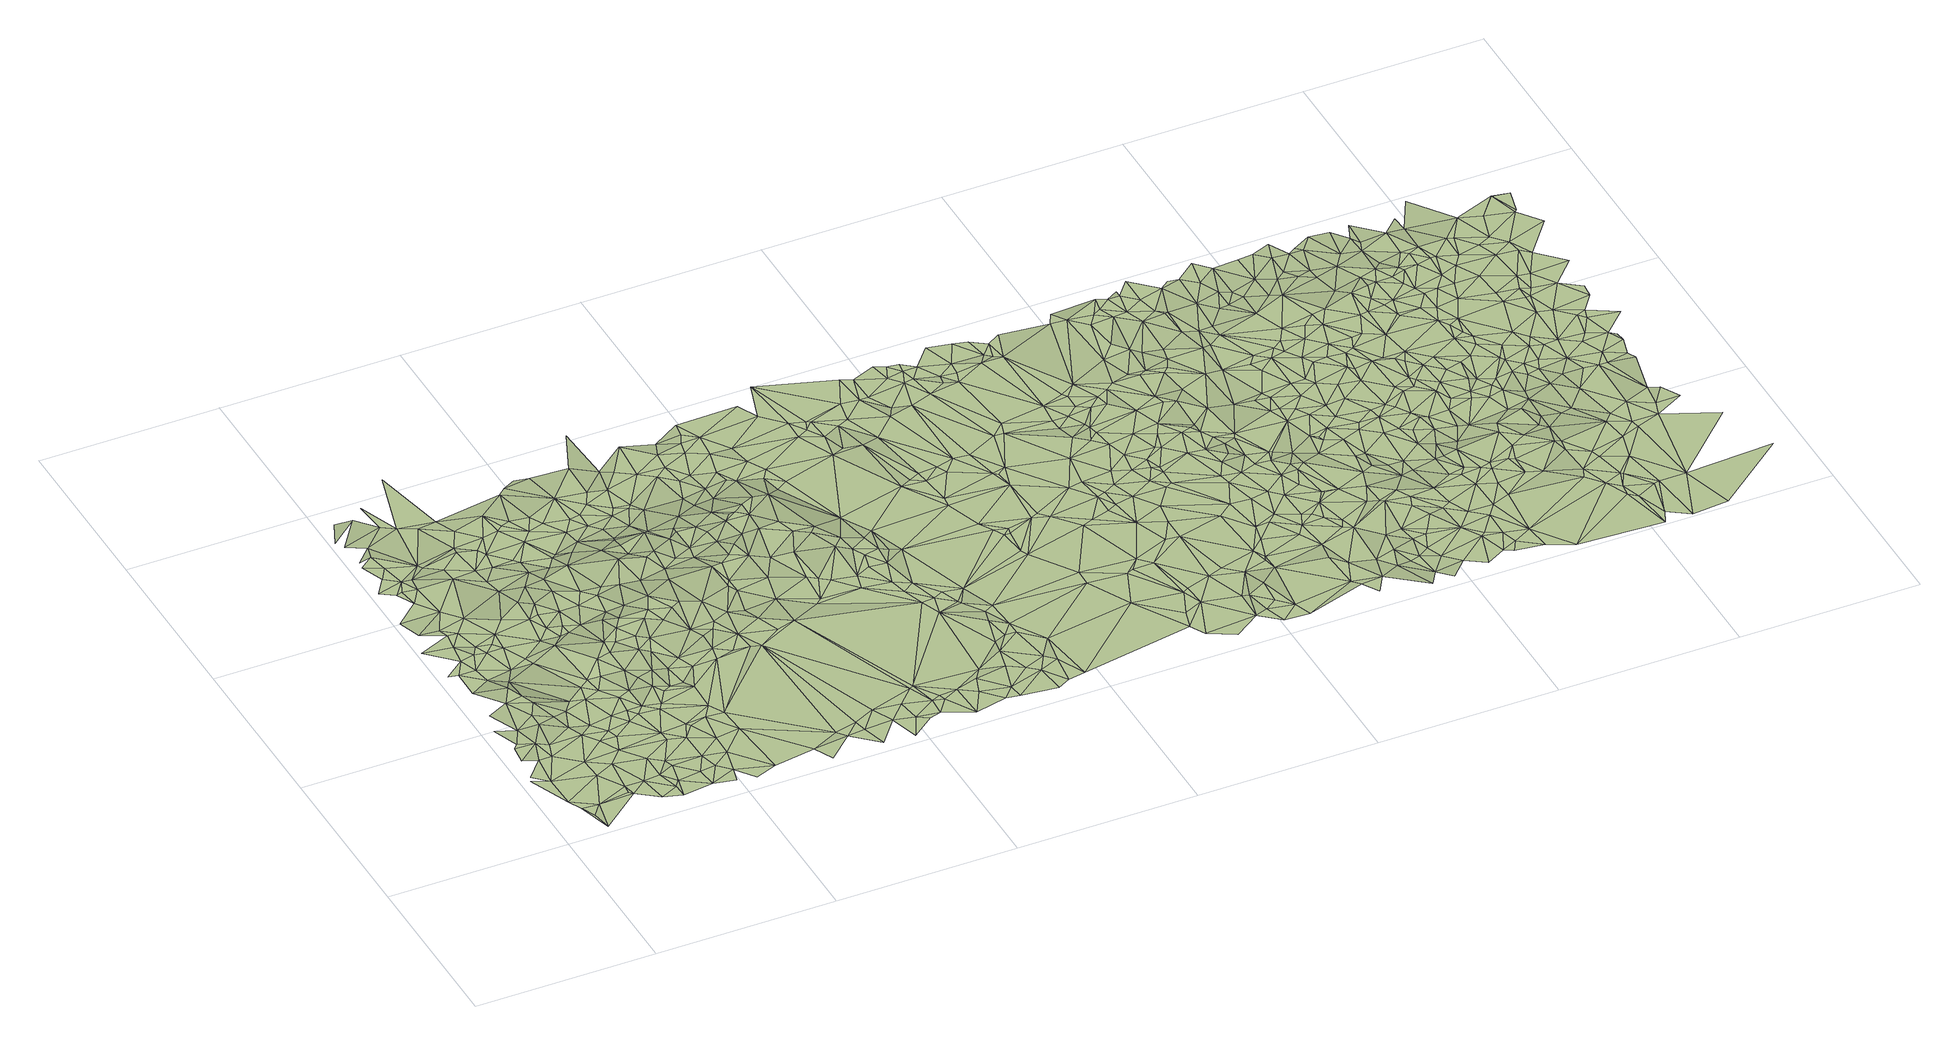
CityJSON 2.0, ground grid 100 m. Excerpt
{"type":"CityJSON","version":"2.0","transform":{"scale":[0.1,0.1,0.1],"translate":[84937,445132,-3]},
"CityObjects":{
"terrain1":{"type":"TINRelief","geometry":[{"type":"CompositeSurface","lod":"2","boundaries":[[[0,1,2]],[[3,4,5]],[[6,1,5]],[[3,6,4]],[[6,5,4]],[[7,2,8]],[[9,2,1]],[[10,11,12]],[[6,9,1]],[[13,8,2]],[[10,8,11]],[[14,15,16]],[[3,17,6]],[[15,12,11]],[[15,11,16]],[[13,11,8]],[[18,13,2]],[[18,2,9]],[[16,19,20]],[[13,21,11]],[[6,22,9]],[[23,6,17]],[[23,22,6]],[[24,16,11]],[[24,11,21]],[[25,19,16]],[[24,25,16]],[[13,26,21]],[[23,17,22]],[[27,28,19]],[[18,26,13]],[[18,9,29]],[[29,9,22]],[[30,28,31]],[[32,30,33]],[[25,34,19]],[[35,24,21]],[[17,36,22]],[[27,31,28]],[[27,19,37]],[[34,37,19]],[[24,38,25]],[[39,36,17]],[[36,29,22]],[[30,31,40]],[[30,40,33]],[[35,21,26]],[[38,34,25]],[[41,33,42]],[[43,18,29]],[[35,38,24]],[[44,26,18]],[[45,27,37]],[[45,31,27]],[[41,42,46]],[[43,44,18]],[[47,33,40]],[[39,48,36]],[[49,34,38]],[[50,40,31]],[[47,42,33]],[[51,29,36]],[[52,37,34]],[[35,49,38]],[[53,48,39]],[[50,31,45]],[[35,26,54]],[[46,55,56]],[[57,58,56]],[[45,37,52]],[[48,59,36]],[[43,29,51]],[[60,47,40]],[[51,36,59]],[[35,54,49]],[[44,61,26]],[[62,42,47]],[[49,52,34]],[[50,60,40]],[[63,46,42]],[[57,56,55]],[[61,54,26]],[[43,64,44]],[[53,65,48]],[[63,42,62]],[[63,55,46]],[[48,65,59]],[[57,66,58]],[[62,47,60]],[[64,61,44]],[[67,50,45]],[[65,68,59]],[[51,59,69]],[[70,71,72]],[[53,73,65]],[[72,66,74]],[[75,49,54]],[[76,71,70]],[[77,62,60]],[[59,68,69]],[[63,78,55]],[[79,60,50]],[[45,52,80]],[[81,54,61]],[[75,52,49]],[[70,72,74]],[[78,57,55]],[[43,51,82]],[[83,63,62]],[[84,74,66]],[[43,85,64]],[[77,60,79]],[[76,86,87]],[[67,45,80]],[[64,88,61]],[[65,89,68]],[[84,66,57]],[[81,75,54]],[[90,79,50]],[[83,62,77]],[[90,50,67]],[[76,70,86]],[[84,70,74]],[[73,89,65]],[[82,51,69]],[[87,86,91]],[[83,78,63]],[[81,61,88]],[[83,77,79]],[[75,80,52]],[[92,93,91]],[[43,82,85]],[[94,69,68]],[[95,70,84]],[[64,85,88]],[[89,94,68]],[[96,86,70]],[[81,88,97]],[[81,98,75]],[[99,89,73]],[[96,91,86]],[[75,100,80]],[[101,79,90]],[[95,96,70]],[[102,84,57]],[[102,57,78]],[[103,78,83]],[[83,79,101]],[[104,105,106]],[[107,67,80]],[[108,82,69]],[[109,90,67]],[[96,92,91]],[[108,69,94]],[[81,97,98]],[[95,84,102]],[[75,98,100]],[[110,111,92]],[[85,112,88]],[[88,112,97]],[[99,94,89]],[[107,80,100]],[[113,114,73]],[[114,99,73]],[[109,67,107]],[[115,96,95]],[[108,85,82]],[[110,105,111]],[[109,101,90]],[[97,112,116]],[[107,100,117]],[[118,103,83]],[[97,116,98]],[[119,115,95]],[[118,83,101]],[[120,112,85]],[[100,98,121]],[[122,78,103]],[[119,95,102]],[[99,123,94]],[[96,124,92]],[[100,121,117]],[[108,125,85]],[[114,123,99]],[[107,117,126]],[[120,116,112]],[[102,78,122]],[[116,121,98]],[[109,107,126]],[[124,110,92]],[[108,94,127]],[[125,120,85]],[[109,128,101]],[[127,94,123]],[[108,129,125]],[[118,101,130]],[[118,131,103]],[[132,116,120]],[[133,96,115]],[[130,101,128]],[[108,127,129]],[[121,134,117]],[[135,136,114]],[[126,117,134]],[[136,123,114]],[[137,121,116]],[[124,138,110]],[[131,122,103]],[[119,139,115]],[[109,126,140]],[[96,141,124]],[[142,119,102]],[[109,143,128]],[[132,137,116]],[[144,118,130]],[[145,102,122]],[[146,134,121]],[[147,125,129]],[[126,134,148]],[[109,140,143]],[[130,128,149]],[[142,102,145]],[[137,146,121]],[[133,141,96]],[[147,129,127]],[[118,150,131]],[[144,150,118]],[[140,126,148]],[[125,151,120]],[[133,115,139]],[[149,128,143]],[[152,127,123]],[[142,139,119]],[[151,132,120]],[[144,130,153]],[[154,137,132]],[[136,152,123]],[[130,149,153]],[[147,151,125]],[[131,155,122]],[[144,153,150]],[[147,127,152]],[[156,134,146]],[[157,140,148]],[[149,143,158]],[[150,155,131]],[[159,142,145]],[[143,140,158]],[[160,124,141]],[[137,156,146]],[[161,148,134]],[[154,162,137]],[[163,154,132]],[[153,149,158]],[[162,156,137]],[[145,122,164]],[[165,139,142]],[[157,148,161]],[[161,134,156]],[[163,132,151]],[[165,133,139]],[[147,152,166]],[[167,140,157]],[[133,168,141]],[[169,124,160]],[[170,142,159]],[[153,171,150]],[[147,166,151]],[[163,162,154]],[[172,158,140]],[[150,171,155]],[[164,122,155]],[[159,145,164]],[[170,165,142]],[[160,141,168]],[[173,153,158]],[[174,156,162]],[[167,172,140]],[[136,175,152]],[[176,157,161]],[[163,177,162]],[[177,174,162]],[[167,157,176]],[[173,171,153]],[[178,161,156]],[[165,179,133]],[[133,179,168]],[[171,180,155]],[[178,156,174]],[[170,159,181]],[[182,158,172]],[[164,155,180]],[[173,158,182]],[[170,179,165]],[[159,164,183]],[[167,184,172]],[[159,183,181]],[[185,176,161]],[[185,161,178]],[[163,186,177]],[[177,186,174]],[[173,187,171]],[[187,180,171]],[[178,174,188]],[[182,172,184]],[[160,168,189]],[[166,190,151]],[[191,167,176]],[[192,166,152]],[[163,151,190]],[[185,178,188]],[[191,184,167]],[[170,193,179]],[[194,164,180]],[[186,188,174]],[[195,170,181]],[[196,173,182]],[[191,176,185]],[[179,189,168]],[[194,183,164]],[[196,187,173]],[[182,184,197]],[[192,152,175]],[[195,181,183]],[[187,198,180]],[[195,193,170]],[[163,190,186]],[[194,180,198]],[[196,182,197]],[[179,193,189]],[[199,183,194]],[[191,200,184]],[[197,184,200]],[[191,185,201]],[[202,187,196]],[[185,188,203]],[[195,183,199]],[[202,198,187]],[[186,204,188]],[[205,175,206]],[[207,160,189]],[[193,208,189]],[[199,194,198]],[[191,201,200]],[[201,185,203]],[[209,196,197]],[[202,196,209]],[[195,210,193]],[[210,208,193]],[[211,189,208]],[[186,190,204]],[[166,212,190]],[[195,199,213]],[[197,200,214]],[[205,192,175]],[[215,188,204]],[[203,188,215]],[[192,216,166]],[[217,199,198]],[[209,197,214]],[[210,211,208]],[[201,218,200]],[[217,213,199]],[[202,219,198]],[[211,207,189]],[[200,218,214]],[[201,203,218]],[[220,195,213]],[[220,210,195]],[[202,209,219]],[[190,221,204]],[[210,222,211]],[[216,212,166]],[[217,198,223]],[[209,214,224]],[[217,225,213]],[[222,207,211]],[[226,214,218]],[[226,218,203]],[[205,227,192]],[[215,204,228]],[[203,215,228]],[[229,222,210]],[[223,198,219]],[[190,212,221]],[[220,229,210]],[[220,213,225]],[[209,224,219]],[[230,231,205]],[[232,204,221]],[[231,227,205]],[[203,228,233]],[[217,223,225]],[[226,203,234]],[[235,214,226]],[[228,204,232]],[[224,214,235]],[[192,227,216]],[[234,203,233]],[[232,221,212]],[[236,207,222]],[[220,237,229]],[[233,228,232]],[[229,236,222]],[[223,219,238]],[[224,239,219]],[[235,226,234]],[[236,240,207]],[[220,225,241]],[[231,242,227]],[[225,223,243]],[[244,231,230]],[[224,235,245]],[[232,212,216]],[[223,238,246]],[[239,238,219]],[[233,232,247]],[[234,233,247]],[[237,236,229]],[[220,241,237]],[[224,245,239]],[[227,242,216]],[[223,246,243]],[[248,240,249]],[[225,243,250]],[[244,242,231]],[[225,251,241]],[[225,250,251]],[[236,249,240]],[[239,252,238]],[[237,241,253]],[[232,216,254]],[[237,253,236]],[[255,247,232]],[[245,252,239]],[[256,235,234]],[[257,234,247]],[[246,238,258]],[[256,245,235]],[[243,246,258]],[[255,232,254]],[[258,238,252]],[[245,259,252]],[[260,236,253]],[[241,261,253]],[[250,243,258]],[[251,261,241]],[[262,263,244]],[[264,247,255]],[[244,265,242]],[[251,250,266]],[[267,247,264]],[[256,234,257]],[[268,216,242]],[[267,257,247]],[[254,216,269]],[[260,253,261]],[[270,259,245]],[[236,271,249]],[[263,265,244]],[[260,272,236]],[[250,258,266]],[[252,259,273]],[[262,274,263]],[[251,266,261]],[[270,245,256]],[[258,252,273]],[[255,254,269]],[[267,275,257]],[[265,268,242]],[[260,261,276]],[[256,257,275]],[[268,269,216]],[[236,272,271]],[[266,258,277]],[[278,264,255]],[[258,273,277]],[[270,279,259]],[[279,273,259]],[[267,264,278]],[[280,256,275]],[[261,266,281]],[[263,274,282]],[[260,283,272]],[[260,276,283]],[[270,256,280]],[[263,284,265]],[[261,281,276]],[[285,277,273]],[[278,255,269]],[[286,266,277]],[[287,275,267]],[[279,288,273]],[[263,282,284]],[[285,273,288]],[[289,270,280]],[[286,281,266]],[[281,290,276]],[[265,284,268]],[[276,290,283]],[[270,291,279]],[[292,280,275]],[[287,267,278]],[[272,293,271]],[[294,277,285]],[[268,295,269]],[[272,283,293]],[[279,296,288]],[[286,290,281]],[[286,277,294]],[[289,291,270]],[[292,275,287]],[[285,288,296]],[[268,284,295]],[[282,297,284]],[[289,280,292]],[[298,278,269]],[[291,299,279]],[[299,296,279]],[[295,284,300]],[[294,285,296]],[[282,301,297]],[[297,300,284]],[[302,271,293]],[[303,283,290]],[[304,293,283]],[[289,305,291]],[[289,292,305]],[[295,300,306]],[[286,307,290]],[[308,278,298]],[[297,306,300]],[[309,287,278]],[[304,283,303]],[[310,292,287]],[[301,306,297]],[[311,286,294]],[[291,312,299]],[[299,312,296]],[[313,294,296]],[[305,314,291]],[[305,292,314]],[[309,278,308]],[[307,303,290]],[[310,287,309]],[[304,315,293]],[[291,314,312]],[[295,316,269]],[[313,296,312]],[[317,306,301]],[[311,307,286]],[[318,294,313]],[[295,306,319]],[[310,320,292]],[[311,294,318]],[[320,314,292]],[[298,269,316]],[[304,303,315]],[[321,317,301]],[[308,298,322]],[[309,308,323]],[[313,312,324]],[[317,325,306]],[[310,309,326]],[[327,312,314]],[[323,308,328]],[[329,313,324]],[[329,324,312]],[[307,330,303]],[[331,318,313]],[[326,309,323]],[[311,332,307]],[[319,306,325]],[[320,327,314]],[[333,315,303]],[[310,334,320]],[[335,311,318]],[[329,312,327]],[[310,326,334]],[[328,308,322]],[[336,313,329]],[[332,330,307]],[[333,303,330]],[[321,337,317]],[[317,337,325]],[[295,319,338]],[[331,313,336]],[[335,332,311]],[[335,318,331]],[[336,329,327]],[[320,339,327]],[[298,316,322]],[[340,330,332]],[[321,341,337]],[[335,340,332]],[[295,338,316]],[[334,339,320]],[[326,323,342]],[[333,343,315]],[[323,328,342]],[[328,322,344]],[[319,325,345]],[[334,326,346]],[[337,345,325]],[[336,327,347]],[[331,336,347]],[[348,333,330]],[[340,348,330]],[[349,335,331]],[[335,350,340]],[[328,344,342]],[[351,327,339]],[[326,342,346]],[[334,352,339]],[[347,327,351]],[[353,331,347]],[[341,354,337]],[[355,344,322]],[[356,343,333]],[[349,331,353]],[[349,350,335]],[[334,346,352]],[[319,345,357]],[[348,356,333]],[[337,358,345]],[[322,316,359]],[[355,322,359]],[[351,339,352]],[[340,360,348]],[[350,360,340]],[[319,361,338]],[[319,357,361]],[[362,344,355]],[[353,347,351]],[[337,354,358]],[[341,363,354]],[[349,353,350]],[[342,344,364]],[[365,343,356]],[[366,344,362]],[[346,367,352]],[[346,342,367]],[[357,345,358]],[[366,364,344]],[[365,368,343]],[[316,369,359]],[[348,370,356]],[[355,359,371]],[[338,369,316]],[[367,342,364]],[[372,362,355]],[[353,351,373]],[[350,353,374]],[[348,360,370]],[[371,359,369]],[[372,366,362]],[[365,356,370]],[[351,352,375]],[[372,355,371]],[[350,374,360]],[[357,358,376]],[[361,357,377]],[[361,378,338]],[[363,379,354]],[[375,352,367]],[[338,380,369]],[[373,351,381]],[[354,376,358]],[[365,370,368]],[[366,382,364]],[[383,367,364]],[[351,375,381]],[[353,373,384]],[[371,369,385]],[[338,386,380]],[[372,382,366]],[[353,384,374]],[[361,377,378]],[[377,357,387]],[[360,388,370]],[[338,389,386]],[[338,378,389]],[[383,364,382]],[[380,385,369]],[[387,357,376]],[[379,390,354]],[[374,388,360]],[[375,367,383]],[[354,390,376]],[[373,381,391]],[[372,371,392]],[[372,393,382]],[[371,385,394]],[[391,381,375]],[[373,391,384]],[[377,395,378]],[[372,392,393]],[[380,394,385]],[[379,396,390]],[[386,394,380]],[[383,382,397]],[[377,387,395]],[[395,389,378]],[[397,382,393]],[[371,394,392]],[[375,383,397]],[[386,389,398]],[[376,390,399]],[[387,376,399]],[[368,370,400]],[[386,398,394]],[[397,393,392]],[[395,398,389]],[[387,399,395]],[[396,399,390]],[[388,401,370]],[[374,384,402]],[[374,402,388]],[[384,391,403]],[[391,375,403]],[[375,397,404]],[[370,401,400]],[[397,392,405]],[[388,406,401]],[[392,394,407]],[[384,403,402]],[[408,394,398]],[[388,402,406]],[[395,409,398]],[[395,399,409]],[[403,375,404]],[[396,410,399]],[[397,405,404]],[[392,411,405]],[[412,401,406]],[[406,402,413]],[[403,414,402]],[[392,407,411]],[[415,394,408]],[[416,394,415]],[[407,394,416]],[[414,413,402]],[[417,414,403]],[[406,413,418]],[[408,398,419]],[[412,406,418]],[[417,403,420]],[[398,409,419]],[[403,404,420]],[[414,421,413]],[[421,418,413]],[[410,409,399]],[[417,422,414]],[[396,423,410]],[[414,422,421]],[[420,404,424]],[[404,405,425]],[[417,420,422]],[[404,426,424]],[[404,425,426]],[[412,418,427]],[[421,427,418]],[[420,424,428]],[[421,422,429]],[[424,426,428]],[[407,430,411]],[[416,415,431]],[[407,416,430]],[[420,432,422]],[[420,428,432]],[[430,416,431]],[[421,429,427]],[[425,433,426]],[[432,429,422]],[[434,415,408]],[[426,435,428]],[[434,431,415]],[[434,411,430]],[[436,405,411]],[[432,428,435]],[[436,425,405]],[[434,430,431]],[[412,427,437]],[[433,435,426]],[[419,409,438]],[[410,438,409]],[[432,439,429]],[[440,408,419]],[[427,429,441]],[[442,433,425]],[[432,435,443]],[[434,408,444]],[[436,411,434]],[[445,410,423]],[[433,443,435]],[[429,439,441]],[[432,443,439]],[[436,442,425]],[[444,408,440]],[[427,441,437]],[[446,419,438]],[[447,410,445]],[[447,438,410]],[[442,443,433]],[[448,434,444]],[[449,450,423]],[[436,434,448]],[[439,451,441]],[[450,445,423]],[[440,419,446]],[[451,452,441]],[[441,453,437]],[[452,453,441]],[[439,443,454]],[[442,455,443]],[[447,456,438]],[[446,438,456]],[[439,454,451]],[[457,442,436]],[[447,445,450]],[[454,443,455]],[[458,459,449]],[[457,436,460]],[[457,460,442]],[[460,455,442]],[[461,448,444]],[[449,459,450]],[[447,462,456]],[[452,463,453]],[[464,444,440]],[[446,456,462]],[[461,436,448]],[[465,452,451]],[[466,447,450]],[[466,462,447]],[[465,451,454]],[[461,460,436]],[[465,463,452]],[[463,467,453]],[[468,455,460]],[[468,454,455]],[[469,444,464]],[[470,440,446]],[[466,450,471]],[[466,471,462]],[[470,464,440]],[[446,462,472]],[[469,461,444]],[[459,473,450]],[[474,465,454]],[[468,474,454]],[[463,475,467]],[[450,473,471]],[[468,460,476]],[[477,463,465]],[[470,446,472]],[[469,464,478]],[[470,478,464]],[[477,475,463]],[[479,465,474]],[[480,460,461]],[[471,481,462]],[[479,477,465]],[[459,482,473]],[[483,459,484]],[[483,482,459]],[[462,481,472]],[[476,460,480]],[[477,485,475]],[[469,486,461]],[[487,474,468]],[[469,478,488]],[[488,478,470]],[[489,479,474]],[[487,468,476]],[[479,490,477]],[[490,485,477]],[[471,473,491]],[[483,492,482]],[[493,469,488]],[[493,486,469]],[[480,461,486]],[[491,473,482]],[[483,484,494]],[[495,481,471]],[[470,472,496]],[[479,497,490]],[[489,497,479]],[[487,498,474]],[[489,474,498]],[[488,470,499]],[[495,471,491]],[[483,494,492]],[[493,500,486]],[[493,488,499]],[[482,492,501]],[[472,481,496]],[[484,502,494]],[[491,482,501]],[[489,498,497]],[[470,496,503]],[[499,470,503]],[[493,499,500]],[[494,501,492]],[[504,487,476]],[[480,486,505]],[[500,505,486]],[[497,506,490]],[[476,480,507]],[[497,498,508]],[[495,509,481]],[[495,491,509]],[[497,508,506]],[[490,506,510]],[[476,507,511]],[[512,498,487]],[[494,513,501]],[[504,476,511]],[[491,501,513]],[[500,499,514]],[[481,515,496]],[[500,516,505]],[[499,503,517]],[[518,508,498]],[[512,487,504]],[[480,505,519]],[[480,520,507]],[[503,496,515]],[[491,513,521]],[[491,521,509]],[[500,514,516]],[[518,506,508]],[[509,515,481]],[[502,522,494]],[[499,517,514]],[[523,510,506]],[[480,519,520]],[[512,518,498]],[[524,505,516]],[[521,513,525]],[[521,525,509]],[[494,522,513]],[[507,526,511]],[[504,511,527]],[[519,505,524]],[[507,520,528]],[[518,529,506]],[[529,523,506]],[[512,504,527]],[[514,530,516]],[[509,525,531]],[[517,503,532]],[[514,517,533]],[[527,511,526]],[[507,528,526]],[[503,515,532]],[[520,519,534]],[[535,524,516]],[[520,534,528]],[[514,533,536]],[[514,536,530]],[[535,516,530]],[[509,537,515]],[[509,531,537]],[[512,538,518]],[[502,539,522]],[[512,527,540]],[[529,541,523]],[[542,529,518]],[[517,532,533]],[[543,525,513]],[[530,536,544]],[[535,530,544]],[[519,524,545]],[[538,542,518]],[[519,545,534]],[[527,526,546]],[[512,540,547]],[[512,548,538]],[[525,549,531]],[[546,526,528]],[[512,547,548]],[[515,537,532]],[[535,550,524]],[[551,541,529]],[[522,552,513]],[[542,551,529]],[[527,546,540]],[[553,537,531]],[[538,551,542]],[[535,544,554]],[[524,550,545]],[[536,533,555]],[[543,513,552]],[[534,556,528]],[[536,557,544]],[[533,532,558]],[[543,549,525]],[[546,528,559]],[[549,553,531]],[[535,554,550]],[[560,538,548]],[[537,561,532]],[[538,562,551]],[[560,548,547]],[[563,547,540]],[[563,540,546]],[[564,537,553]],[[534,545,556]],[[554,544,557]],[[533,558,555]],[[522,565,552]],[[564,561,537]],[[536,555,557]],[[566,522,539]],[[567,545,550]],[[559,528,556]],[[560,547,563]],[[558,532,561]],[[567,550,554]],[[568,566,539]],[[563,546,559]],[[566,565,522]],[[565,543,552]],[[549,569,553]],[[564,553,569]],[[567,570,545]],[[543,569,549]],[[560,563,571]],[[560,572,538]],[[538,572,562]],[[545,570,556]],[[563,559,571]],[[554,557,573]],[[567,554,573]],[[564,574,561]],[[558,561,574]],[[575,557,555]],[[576,555,558]],[[564,569,577]],[[571,559,556]],[[566,578,565]],[[560,571,579]],[[567,573,570]],[[576,558,574]],[[580,543,565]],[[575,555,576]],[[575,581,557]],[[582,569,543]],[[564,577,583]],[[573,557,581]],[[564,583,574]],[[584,577,569]],[[566,585,578]],[[580,565,578]],[[560,579,586]],[[584,569,587]],[[556,570,588]],[[571,556,589]],[[590,570,573]],[[591,581,575]],[[582,587,569]],[[566,592,585]],[[582,543,580]],[[573,581,593]],[[594,575,576]],[[571,589,579]],[[595,576,574]],[[560,596,572]],[[597,577,584]],[[598,570,590]],[[597,583,577]],[[560,586,596]],[[590,573,593]],[[595,574,583]],[[591,575,594]],[[591,599,581]],[[600,593,581]],[[556,588,589]],[[578,585,601]],[[597,584,587]],[[600,581,599]],[[594,576,602]],[[582,603,587]],[[595,602,576]],[[598,604,570]],[[604,588,570]],[[598,590,593]],[[586,579,605]],[[597,587,603]],[[591,594,599]],[[582,580,603]],[[592,606,585]],[[607,580,578]],[[579,589,608]],[[595,583,609]],[[601,585,610]],[[607,578,601]],[[579,608,605]],[[597,611,583]],[[606,610,585]],[[611,609,583]],[[600,612,593]],[[600,599,613]],[[589,588,604]],[[594,613,599]],[[614,602,595]],[[572,596,615]],[[598,593,616]],[[617,594,602]],[[601,610,618]],[[600,613,612]],[[606,618,610]],[[586,619,596]],[[586,605,620]],[[617,602,614]],[[621,595,609]],[[617,613,594]],[[598,616,604]],[[597,622,611]],[[612,616,593]],[[580,623,603]],[[586,624,619]],[[625,605,608]],[[597,603,623]],[[626,589,604]],[[627,614,595]],[[586,620,624]],[[621,609,611]],[[628,608,589]],[[607,601,629]],[[601,618,629]],[[612,613,617]],[[597,630,622]],[[627,595,621]],[[625,620,605]],[[631,618,606]],[[632,617,614]],[[628,589,626]],[[607,633,580]],[[611,622,630]],[[626,604,616]],[[596,619,634]],[[625,608,628]],[[621,611,630]],[[597,623,630]],[[635,606,636]],[[596,637,615]],[[629,618,638]],[[627,639,614]],[[607,629,640]],[[632,614,639]],[[631,638,618]],[[627,621,641]],[[635,631,606]],[[624,642,619]],[[580,643,623]],[[644,620,625]],[[621,630,641]],[[620,642,624]],[[645,616,612]],[[627,641,639]],[[607,640,633]],[[625,628,646]],[[580,633,643]],[[596,634,637]],[[647,629,638]],[[640,629,647]],[[642,634,619]],[[612,617,648]],[[649,644,625]],[[649,625,646]],[[632,648,617]],[[650,626,616]],[[630,623,651]],[[650,628,626]],[[640,647,652]],[[642,653,634]],[[639,641,654]],[[644,655,620]],[[632,639,648]],[[641,630,656]],[[657,645,612]],[[631,658,638]],[[653,637,634]],[[650,646,628]],[[650,616,645]],[[623,643,651]],[[620,655,642]],[[649,659,644]],[[660,633,640]],[[658,647,638]],[[661,640,652]],[[630,651,656]],[[650,649,646]],[[657,612,648]],[[635,662,631]],[[663,653,642]],[[654,641,656]],[[644,659,655]],[[664,637,653]],[[665,639,654]],[[661,660,640]],[[666,643,633]],[[652,647,658]],[[663,664,653]],[[666,651,643]],[[663,642,655]],[[665,648,639]],[[667,662,635]],[[668,645,657]],[[631,662,658]],[[660,669,633]],[[670,650,645]],[[666,633,669]],[[661,652,658]],[[671,659,649]],[[668,672,645]],[[665,654,673]],[[671,649,650]],[[663,674,664]],[[654,656,675]],[[670,645,672]],[[676,663,655]],[[677,655,659]],[[678,656,651]],[[657,648,679]],[[661,680,660]],[[664,674,681]],[[665,673,682]],[[666,678,651]],[[668,657,683]],[[654,684,673]],[[667,685,662]],[[680,669,660]],[[686,674,663]],[[654,675,684]],[[675,656,687]],[[683,657,679]],[[661,658,680]],[[671,650,670]],[[665,688,648]],[[668,683,672]],[[676,686,663]],[[665,682,689]],[[679,648,690]],[[671,677,659]],[[689,682,673]],[[678,687,656]],[[676,655,691]],[[666,669,692]],[[677,691,655]],[[658,662,693]],[[694,675,687]],[[648,688,690]],[[665,689,688]],[[680,695,669]],[[689,673,684]],[[680,658,696]],[[686,697,674]],[[694,684,675]],[[694,687,698]],[[666,692,678]],[[685,699,662]],[[678,698,687]],[[670,672,700]],[[671,670,701]],[[683,679,702]],[[703,676,691]],[[695,692,669]],[[693,662,699]],[[679,690,702]],[[704,705,685]],[[677,703,691]],[[658,693,706]],[[683,707,672]],[[680,696,695]],[[671,708,677]],[[685,705,699]],[[676,709,686]],[[658,706,696]],[[677,708,703]],[[670,700,710]],[[689,684,711]],[[671,701,708]],[[712,688,689]],[[711,684,694]],[[703,709,676]],[[694,698,713]],[[701,670,714]],[[715,690,688]],[[678,713,698]],[[709,697,686]],[[693,699,706]],[[670,710,714]],[[672,707,700]],[[678,692,716]],[[683,702,707]],[[704,717,705]],[[715,702,690]],[[678,716,713]],[[715,688,712]],[[718,712,689]],[[701,719,708]],[[718,689,711]],[[708,720,703]],[[705,721,699]],[[722,694,713]],[[711,694,722]],[[696,723,695]],[[695,723,692]],[[701,714,719]],[[724,716,692]],[[696,706,725]],[[703,720,709]],[[721,706,699]],[[710,700,726]],[[719,727,708]],[[717,721,705]],[[726,700,707]],[[710,726,714]],[[708,727,720]],[[713,716,728]],[[729,707,702]],[[729,702,715]],[[696,725,723]],[[715,712,730]],[[721,725,706]],[[724,692,731]],[[726,707,732]],[[724,728,716]],[[723,731,692]],[[718,733,712]],[[718,711,734]],[[729,732,707]],[[719,714,735]],[[722,713,736]],[[709,737,738]],[[711,722,734]],[[720,737,709]],[[713,728,736]],[[735,714,726]],[[717,739,721]],[[730,712,733]],[[727,740,720]],[[729,715,741]],[[741,715,730]],[[721,742,725]],[[719,743,727]],[[718,734,733]],[[726,732,744]],[[724,745,728]],[[724,731,745]],[[722,736,746]],[[719,735,747]],[[722,746,734]],[[748,735,726]],[[725,749,723]],[[729,750,732]],[[720,751,737]],[[748,726,744]],[[745,752,728]],[[725,742,749]],[[720,740,753]],[[728,754,736]],[[727,743,740]],[[723,755,731]],[[728,752,754]],[[732,750,744]],[[720,753,751]],[[746,736,756]],[[719,747,757]],[[747,735,748]],[[730,733,758]],[[745,731,755]],[[734,758,733]],[[745,759,752]],[[741,730,760]],[[719,757,743]],[[737,751,761]],[[729,741,762]],[[734,746,763]],[[723,749,764]],[[753,740,765]],[[752,759,754]],[[723,764,755]],[[729,762,750]],[[756,736,766]],[[766,736,754]],[[745,755,759]],[[743,765,740]],[[730,758,760]],[[746,756,767]],[[768,758,734]],[[769,748,744]],[[747,748,769]],[[744,750,770]],[[768,734,763]],[[771,753,765]],[[753,772,751]],[[763,746,767]],[[749,742,773]],[[759,774,754]],[[755,775,759]],[[741,760,762]],[[772,761,751]],[[756,766,767]],[[755,764,775]],[[766,754,774]],[[757,747,769]],[[743,776,765]],[[776,771,765]],[[750,762,770]],[[721,777,742]],[[771,772,753]],[[721,739,778]],[[749,773,764]],[[779,744,770]],[[769,744,779]],[[768,780,758]],[[760,758,781]],[[767,766,782]],[[763,767,782]],[[760,783,762]],[[768,763,780]],[[784,775,764]],[[766,774,785]],[[757,769,786]],[[762,787,770]],[[788,773,742]],[[782,766,785]],[[781,758,780]],[[743,789,776]],[[773,784,764]],[[783,787,762]],[[759,775,790]],[[757,791,743]],[[792,771,776]],[[779,770,787]],[[792,772,771]],[[760,793,783]],[[759,790,774]],[[760,781,793]],[[763,782,794]],[[774,795,785]],[[769,779,796]],[[783,793,787]],[[757,786,797]],[[798,775,784]],[[782,785,799]],[[769,796,786]],[[773,800,784]],[[743,791,789]],[[763,794,780]],[[792,776,789]],[[777,788,742]],[[779,787,801]],[[781,780,802]],[[792,803,772]],[[788,800,773]],[[757,797,791]],[[774,790,795]],[[721,778,777]],[[787,793,801]],[[798,790,775]],[[798,784,800]],[[799,785,795]],[[782,799,794]],[[781,804,793]],[[779,801,805]],[[781,802,804]],[[796,779,805]],[[797,786,796]],[[780,794,802]],[[793,806,801]],[[739,807,778]],[[792,789,808]],[[809,807,739]],[[804,802,810]],[[789,791,808]],[[792,811,803]],[[802,794,810]],[[812,793,804]],[[812,806,793]],[[813,794,799]],[[814,799,795]],[[795,790,815]],[[805,801,816]],[[797,796,817]],[[788,818,800]],[[796,805,816]],[[797,817,791]],[[818,798,800]],[[798,819,790]],[[813,799,814]],[[806,820,801]],[[812,804,821]],[[810,794,822]],[[804,810,823]],[[813,822,794]],[[792,808,824]],[[792,824,811]],[[790,819,815]],[[777,825,788]],[[816,801,820]],[[812,826,806]],[[804,823,821]],[[827,795,815]],[[808,791,828]],[[817,796,829]],[[796,816,829]],[[823,810,822]],[[812,821,826]],[[814,795,830]],[[818,819,798]],[[825,831,788]],[[832,822,813]],[[817,833,791]],[[832,813,814]],[[806,826,820]],[[788,831,818]],[[834,824,808]],[[823,826,821]],[[830,795,827]],[[834,808,828]],[[777,778,825]],[[835,815,819]],[[791,836,828]],[[824,837,811]],[[838,823,822]],[[829,816,820]],[[833,836,791]],[[832,839,822]],[[832,814,830]],[[840,826,823]],[[778,807,841]],[[809,842,807]],[[838,822,839]],[[843,827,815]],[[834,844,824]],[[817,829,845]],[[818,846,819]],[[825,778,847]],[[843,815,835]],[[840,823,838]],[[834,828,848]],[[809,849,842]],[[841,807,842]],[[824,844,837]],[[829,820,850]],[[846,835,819]],[[851,818,831]],[[817,845,833]],[[825,852,831]],[[847,778,841]],[[834,848,844]],[[832,830,853]],[[832,854,839]],[[828,836,848]],[[851,846,818]],[[851,831,852]],[[825,847,855]],[[832,853,854]],[[856,830,827]],[[829,850,845]],[[825,855,852]],[[840,838,857]],[[838,839,857]],[[858,841,842]],[[847,841,859]],[[850,820,860]],[[849,858,842]],[[861,820,826]],[[840,862,826]],[[856,853,830]],[[843,835,863]],[[846,863,835]],[[857,839,854]],[[858,859,841]],[[864,827,843]],[[848,865,844]],[[866,845,850]],[[856,827,864]],[[867,860,820]],[[833,868,836]],[[869,854,853]],[[848,836,868]],[[844,865,870]],[[871,872,849]],[[864,843,863]],[[873,840,857]],[[866,850,874]],[[874,850,860]],[[869,853,856]],[[849,872,858]],[[833,845,875]],[[873,857,854]],[[876,847,859]],[[876,855,847]],[[846,877,863]],[[867,820,861]],[[848,868,865]],[[872,859,858]],[[866,878,845]],[[879,846,851]],[[862,861,826]],[[873,862,840]],[[879,851,852]],[[880,856,864]],[[833,875,868]],[[864,863,877]],[[876,859,872]],[[881,852,855]],[[865,882,870]],[[866,874,883]],[[884,854,869]],[[885,869,856]],[[878,875,845]],[[883,874,860]],[[884,873,854]],[[885,856,880]],[[867,886,860]],[[887,878,866]],[[887,866,883]],[[876,881,855]],[[879,877,846]],[[865,868,888]],[[883,860,886]],[[871,889,872]],[[864,877,890]],[[865,888,882]],[[887,875,878]],[[880,864,891]],[[892,862,873]],[[867,861,886]],[[885,893,869]],[[879,852,881]],[[876,872,889]],[[884,869,893]],[[885,880,894]],[[895,868,875]],[[892,873,884]],[[864,890,891]],[[896,861,862]],[[871,897,889]],[[887,895,875]],[[898,896,862]],[[899,862,892]],[[900,887,883]],[[894,880,891]],[[899,898,862]],[[879,890,877]],[[901,883,886]],[[888,902,882]],[[903,888,868]],[[904,886,861]],[[885,894,905]],[[885,905,893]],[[906,861,896]],[[903,868,895]],[[887,907,895]],[[908,900,883]],[[892,884,909]],[[898,906,896]],[[876,910,881]],[[900,907,887]],[[908,883,901]],[[884,893,909]],[[899,892,909]],[[899,906,898]],[[904,861,906]],[[876,889,910]],[[901,886,904]],[[894,891,911]],[[879,912,890]],[[894,911,905]],[[913,891,890]],[[914,902,888]],[[915,879,881]],[[903,914,888]],[[907,916,895]],[[913,890,912]],[[903,895,917]],[[918,893,905]],[[919,907,900]],[[909,893,918]],[[916,917,895]],[[911,920,905]],[[921,911,891]],[[915,912,879]],[[899,922,906]],[[908,919,900]],[[915,881,910]],[[899,909,922]],[[923,901,904]],[[924,904,906]],[[908,901,923]],[[921,891,913]],[[919,916,907]],[[903,925,914]],[[918,905,920]],[[923,904,924]],[[926,903,917]],[[914,925,927]],[[908,928,919]],[[922,909,918]],[[889,929,910]],[[913,912,930]],[[926,917,916]],[[915,930,912]],[[931,920,911]],[[931,911,921]],[[908,923,932]],[[928,916,919]],[[933,925,903]],[[934,921,913]],[[915,910,929]],[[935,918,920]],[[908,932,928]],[[924,906,936]],[[936,906,922]],[[923,924,937]],[[938,922,918]],[[933,927,925]],[[928,939,916]],[[926,933,903]],[[926,916,939]],[[931,935,920]],[[940,889,897]],[[915,929,930]],[[938,918,935]],[[931,921,934]],[[932,923,937]],[[941,913,930]],[[941,934,913]],[[928,942,939]],[[928,932,942]],[[943,938,935]],[[926,939,944]],[[943,935,931]],[[938,945,922]],[[946,937,924]],[[931,934,941]],[[929,947,930]],[[926,944,933]],[[889,948,929]],[[932,937,949]],[[950,924,936]],[[939,942,944]],[[932,951,942]],[[945,936,922]],[[946,924,950]],[[941,930,952]],[[943,945,938]],[[932,949,951]],[[930,947,952]],[[951,944,942]],[[943,931,953]],[[954,931,941]],[[946,949,937]],[[944,955,933]],[[954,953,931]],[[929,956,947]],[[933,955,957]],[[941,952,958]],[[954,941,958]],[[949,959,951]],[[951,960,944]],[[961,950,936]],[[947,962,952]],[[945,963,936]],[[964,943,953]],[[943,965,945]],[[944,960,955]],[[956,962,947]],[[961,936,963]],[[951,959,960]],[[966,946,950]],[[958,952,967]],[[968,963,945]],[[954,958,969]],[[970,943,964]],[[971,949,946]],[[970,965,943]],[[965,968,945]],[[966,950,961]],[[971,959,949]],[[954,972,953]],[[961,963,968]],[[958,967,969]],[[964,953,972]],[[973,960,959]],[[974,961,968]],[[971,946,966]],[[954,969,975]],[[976,973,959]],[[977,955,960]],[[966,961,974]],[[954,975,972]],[[970,964,978]],[[979,955,977]],[[971,976,959]],[[964,972,978]],[[965,980,968]],[[970,981,965]],[[974,968,980]],[[973,977,960]],[[966,974,982]],[[970,978,981]],[[975,983,972]],[[976,984,973]],[[982,974,980]],[[965,981,985]],[[986,971,966]],[[984,977,973]],[[965,985,980]],[[986,966,982]],[[978,972,987]],[[988,976,971]],[[981,978,987]],[[988,984,976]],[[986,988,971]],[[986,982,989]],[[990,977,984]],[[982,980,991]],[[985,992,980]],[[986,989,988]],[[982,991,989]],[[988,993,984]],[[990,994,977]],[[990,984,993]],[[988,989,995]],[[990,996,994]],[[990,993,996]],[[988,995,993]],[[997,996,993]],[[998,994,996]],[[997,998,996]]]}]}
},
"vertices":[
[37,510,35],[134,280,34],[128,470,34],[225,10,34],[207,120,34],[170,200,34],[263,190,37],[52,540,35],[150,650,34],[356,410,36],[71,680,38],[192,780,38],[79,780,41],[223,650,34],[24,900,86],[105,810,41],[147,890,60],[458,200,34],[348,540,34],[174,1080,91],[57,1020,91],[250,740,38],[442,270,34],[436,220,35],[271,900,48],[255,950,76],[430,740,39],[240,1190,90],[88,1280,43],[463,460,38],[93,1450,39],[202,1350,40],[41,1460,41],[154,1550,38],[299,1030,90],[400,830,35],[546,270,36],[273,1100,91],[369,930,43],[573,110,36],[187,1450,39],[4,1690,42],[168,1670,38],[543,550,38],[491,660,38],[284,1270,58],[185,1770,36],[233,1570,38],[674,160,33],[444,950,38],[346,1380,38],[641,430,34],[498,1020,37],[678,80,34],[505,800,35],[170,1830,34],[65,1850,25],[238,1970,34],[20,1970,30],[641,280,33],[301,1560,36],[567,720,35],[272,1630,35],[243,1770,35],[586,660,35],[704,200,34],[157,2090,31],[472,1380,38],[729,320,37],[713,370,36],[175,2280,30],[31,2240,31],[107,2190,30],[848,100,36],[141,2200,30],[576,1000,37],[99,2340,29],[354,1610,37],[324,1870,34],[393,1560,37],[599,1100,37],[633,820,38],[799,530,34],[403,1680,36],[220,2190,29],[795,590,34],[149,2420,29],[52,2470,29],[698,740,35],[835,220,34],[453,1430,38],[129,2530,29],[151,2610,22],[58,2510,30],[897,330,34],[228,2270,32],[308,2370,24],[723,830,36],[734,940,37],[924,230,34],[667,1040,36],[583,1530,40],[422,2200,23],[480,1770,39],[17,2710,29],[184,2850,22],[84,2860,21],[656,1140,37],[894,500,34],[626,1450,51],[275,2730,32],[47,2660,29],[762,780,35],[969,80,33],[990,160,35],[329,2350,21],[808,830,36],[717,1120,52],[610,1710,43],[417,2290,20],[878,770,34],[802,970,38],[591,2020,11],[1022,300,38],[344,2680,32],[939,600,36],[744,1210,90],[1026,430,36],[690,1520,39],[956,580,36],[654,1610,42],[619,1860,41],[905,810,33],[539,2430,19],[849,1120,47],[1068,50,39],[1189,90,42],[929,960,32],[256,2910,32],[534,2390,21],[833,1320,92],[440,2640,29],[553,2210,23],[742,1530,41],[661,1720,45],[567,2110,17],[891,1050,38],[1053,610,36],[824,1230,91],[735,1590,41],[684,1810,46],[1108,690,36],[1162,450,37],[769,1700,46],[963,900,32],[710,1970,34],[977,1070,41],[886,1300,91],[819,1560,41],[640,2200,22],[545,2650,31],[979,1220,67],[1005,920,32],[1112,860,36],[784,2080,26],[636,2360,21],[1152,600,38],[941,1400,91],[601,2550,23],[456,3080,31],[660,2310,22],[806,1860,53],[916,1510,75],[879,1700,48],[1062,1060,31],[1427,140,35],[997,1300,90],[1081,920,31],[1035,1200,49],[705,2440,21],[816,1970,45],[760,2210,19],[974,1590,49],[785,2180,18],[990,1470,90],[1063,1270,78],[1180,1020,31],[932,1800,50],[1143,1110,33],[778,2600,26],[1314,1020,32],[1101,1410,91],[1587,220,28],[796,2460,21],[895,2070,23],[875,2320,21],[994,1730,51],[1064,1570,74],[969,2020,50],[944,2140,21],[1148,1470,91],[1182,1360,90],[1039,1780,56],[1289,1270,54],[1332,1110,32],[1627,170,29],[1480,30,35],[928,2710,32],[831,2490,21],[1132,1760,55],[934,2390,20],[882,2510,20],[1510,1040,33],[971,2160,19],[1198,1570,90],[1330,1210,41],[1564,1020,36],[1052,2140,21],[1263,1430,91],[1203,1920,81],[1098,2300,23],[1416,1050,31],[986,2490,22],[1172,2050,55],[1239,1740,56],[1122,2220,10],[1315,1460,91],[1712,250,29],[1397,1240,42],[1027,2420,20],[1764,40,32],[1726,180,29],[1498,1160,32],[1423,1280,55],[1424,1420,83],[1357,1660,80],[1167,2580,20],[1163,2390,21],[1279,1960,61],[1337,1870,82],[972,2750,32],[1218,2300,22],[1831,310,28],[1283,2130,29],[1886,190,29],[1389,1770,58],[1272,2040,62],[1516,1320,57],[1044,2790,28],[1122,2770,32],[1290,2150,24],[1278,2250,15],[1391,1900,83],[1221,2400,23],[1689,1100,39],[1646,1230,38],[1591,1650,92],[1600,1480,81],[1428,2090,57],[1471,1820,65],[1287,2460,25],[1364,2320,23],[1931,20,34],[2001,160,30],[1610,1310,41],[1983,290,29],[1410,2220,15],[1631,1440,69],[2078,390,28],[1797,1130,40],[1558,1790,62],[1335,2760,30],[1334,2550,23],[1507,1960,78],[2061,120,32],[1617,1510,91],[1394,2380,24],[1446,2090,58],[1796,1340,30],[1571,1860,68],[1647,1650,93],[1463,2340,26],[2125,140,32],[1433,2520,26],[2135,250,30],[1566,2040,70],[1528,2300,21],[1813,1470,71],[1568,2010,68],[1709,1700,92],[1483,2360,26],[1715,1850,68],[1795,1650,92],[1465,2680,19],[1642,2140,51],[2098,400,28],[1670,2000,72],[2193,230,32],[1958,1210,34],[1700,1930,80],[2183,270,31],[2289,60,34],[1437,3000,35],[1621,2570,27],[1526,2640,25],[1769,1770,91],[2279,270,35],[1703,2510,27],[1994,1240,34],[2011,1440,31],[1889,1600,84],[1749,2310,9],[1823,1970,79],[1791,2070,76],[1848,1840,79],[1639,2810,31],[2434,990,37],[2372,210,33],[1770,2220,23],[2450,370,38],[1938,1830,91],[2469,100,35],[2216,1230,37],[2059,1400,33],[1863,2020,76],[2408,310,35],[2016,1590,83],[1953,1970,79],[2108,1360,34],[1897,2020,77],[1771,2560,28],[1880,2230,25],[1788,2430,28],[1782,2670,28],[2081,1740,91],[1882,2330,16],[1955,2060,80],[2532,170,36],[2478,880,37],[2050,1840,91],[1854,2450,28],[2544,90,34],[2244,1590,40],[1817,2760,21],[2242,1330,36],[2582,340,37],[2160,1690,87],[2027,2090,81],[1910,2620,32],[1998,2330,32],[1982,2410,32],[2110,2080,76],[2196,1730,88],[2041,2300,32],[2729,230,36],[2374,1210,36],[1927,2700,34],[2609,460,39],[2667,280,38],[2395,1110,37],[2019,2560,32],[2624,540,35],[2325,1370,35],[2746,60,37],[2314,1540,36],[1954,2760,36],[2351,1470,35],[2296,1640,45],[1966,2840,37],[2508,1000,35],[2032,2700,34],[2464,1160,34],[2421,1360,38],[2173,2260,33],[2160,2420,33],[2375,1800,33],[2787,330,38],[2690,570,36],[2667,710,38],[2818,100,38],[2599,920,37],[2196,2150,32],[2434,1490,34],[2411,1600,34],[2212,2320,34],[2565,1030,34],[2609,900,39],[2755,570,34],[2142,2560,27],[2689,790,34],[2841,280,35],[2260,2190,34],[2542,1440,28],[2478,1460,33],[2673,1010,34],[2753,650,34],[2917,120,36],[2469,1640,29],[2742,820,35],[2870,450,36],[2317,2860,27],[2371,2740,27],[2481,2500,28],[2564,2280,37],[2760,1900,36],[2905,1660,33],[2483,2620,29],[3017,1380,32],[3088,1130,27],[3250,790,28],[3374,540,31],[2974,1460,31],[2443,2970,31],[2542,2530,30],[2597,2440,31],[3070,1170,28],[3051,1320,31],[2630,2300,41],[2565,2590,31],[3249,880,31],[2730,2280,46],[2588,2580,31],[2696,2490,32],[3556,240,31],[2821,1930,34],[2910,1720,33],[2895,1890,33],[2785,2650,31],[2884,1960,34],[2761,2520,31],[3092,1360,31],[3082,1320,31],[2828,2310,39],[3016,1910,33],[3232,1390,31],[2990,1970,33],[3254,1680,31],[2866,2830,30],[3465,770,29],[2960,2440,39],[3440,1220,30],[2884,2640,30],[3218,1800,32],[3094,2000,32],[3325,1360,31],[3585,350,30],[3558,860,29],[3652,510,27],[3275,1410,31],[3601,150,31],[3694,400,29],[2999,2510,30],[2934,2640,30],[2930,2800,30],[3098,2480,34],[3183,1990,31],[3505,790,28],[3243,1780,32],[3742,70,33],[3890,170,36],[3295,1820,32],[3508,1530,30],[3622,790,30],[3088,2740,29],[3502,1250,29],[3149,2670,30],[3683,530,27],[3065,2860,28],[3359,2080,29],[3606,1400,30],[3688,1130,29],[3824,580,26],[3759,940,29],[3895,350,34],[3224,2530,30],[3126,2830,26],[3414,2080,29],[3185,2760,28],[3607,1280,28],[3204,2680,29],[3619,1750,28],[3834,930,29],[3932,340,36],[3962,200,33],[4001,80,33],[3194,2820,27],[3590,1550,29],[3440,2160,28],[3662,1310,28],[3321,2580,33],[3264,2760,28],[4001,530,25],[4031,250,32],[3655,1420,30],[4104,170,33],[3908,610,26],[3833,1070,29],[3330,2640,30],[3398,2560,29],[3765,1330,29],[3723,1460,29],[4042,400,32],[4141,70,33],[3855,1200,29],[3677,2070,25],[3759,1570,27],[3428,2710,27],[3708,1900,30],[3419,2630,29],[4113,670,24],[3373,2890,25],[3684,2000,25],[3690,2200,26],[4151,500,24],[3899,1410,29],[4091,1000,27],[3856,1530,29],[3951,1330,28],[3566,2650,29],[3848,1770,27],[3781,1840,26],[4136,570,26],[4438,220,34],[3503,2860,25],[3879,1660,27],[4146,600,26],[3811,1970,27],[3766,2070,25],[3824,1940,25],[3609,2710,26],[3954,1510,27],[4191,740,24],[4177,1070,26],[3988,1350,28],[3835,1890,25],[3965,1580,26],[3992,1450,27],[4209,840,26],[3687,2650,26],[4479,180,31],[3834,2130,25],[3584,2840,25],[3642,2680,25],[4446,570,23],[3992,1490,27],[3992,1800,24],[3901,2090,24],[3836,2220,24],[3818,2250,24],[4380,690,25],[4043,1650,25],[3670,2780,25],[4426,450,31],[4289,850,24],[4075,1640,24],[4238,1300,24],[4095,1970,21],[4168,1540,25],[4249,1230,25],[3985,2080,25],[3902,2300,23],[4291,1060,24],[3746,2830,22],[3969,2150,24],[4342,900,24],[4495,370,31],[4597,190,32],[4105,1750,23],[4534,90,31],[4425,760,23],[4145,1830,21],[4039,2190,21],[4004,2770,46],[4220,1710,22],[4394,1080,23],[4293,1400,23],[4342,1280,23],[4463,840,23],[4635,340,26],[4088,2230,19],[4651,630,21],[4266,1530,22],[4601,660,22],[4455,1020,22],[4511,820,23],[4709,250,24],[4122,2400,35],[4552,770,22],[4250,1980,18],[4230,2040,18],[4279,1730,20],[4354,1450,22],[4804,40,25],[4308,1680,20],[4425,1410,17],[4515,1180,19],[4077,2730,75],[4585,890,21],[4309,1750,12],[4378,1540,15],[4344,1610,21],[4751,380,22],[4437,1320,20],[4627,710,21],[4313,1960,17],[4189,2260,20],[4860,130,16],[4770,510,17],[4240,2230,18],[4559,1070,21],[4788,260,20],[4635,970,21],[4454,1590,19],[4438,1560,18],[4520,1310,19],[4036,2830,55],[4426,1840,17],[4543,1380,18],[4846,280,19],[4167,2640,75],[4270,2410,46],[4608,1180,23],[4651,960,20],[4805,800,18],[4189,2460,73],[4281,2250,19],[4383,2040,11],[4594,1240,21],[4362,2200,16],[4873,410,27],[4721,950,22],[4938,220,28],[4559,1370,18],[4882,750,28],[4218,2710,73],[5021,140,28],[4929,50,23],[4282,2830,69],[4904,310,28],[4648,1330,12],[4855,510,28],[4658,1220,23],[4297,2650,75],[4863,770,26],[4322,2380,29],[4562,1820,7],[4393,2230,15],[4948,420,28],[4738,1570,19],[4420,2290,18],[4539,2100,14],[4856,910,22],[4972,450,29],[4264,2740,72],[4763,1260,18],[4416,2560,72],[4890,1020,24],[4697,1680,19],[5128,390,29],[4438,2370,19],[4988,660,28],[5037,560,28],[5191,280,29],[4375,2660,74],[4338,2800,71],[4785,1410,19],[4973,810,28],[5127,70,28],[4665,1790,19],[5013,730,29],[4628,2090,19],[4622,2300,14],[4722,1830,19],[4830,1350,19],[4404,2800,71],[4917,1160,19],[4505,2610,72],[4579,2450,26],[5058,920,15],[4745,1680,19],[5115,570,32],[4403,2840,68],[4821,1380,19],[4745,1780,19],[4921,1310,19],[5238,130,30],[4480,2720,74],[4949,1040,30],[4858,1570,19],[4888,1430,19],[4816,1640,19],[4548,2580,64],[5148,740,29],[5214,300,30],[4972,1160,18],[5166,600,31],[5215,490,30],[4486,2900,67],[5028,1020,21],[5296,260,30],[4803,2000,19],[4669,2310,12],[4888,1730,19],[4563,2580,64],[5284,100,30],[5324,170,30],[5302,420,30],[4886,1840,19],[4662,2430,19],[4618,2760,74],[4774,2070,19],[5027,1350,19],[4969,1500,19],[5114,1020,20],[4821,2130,19],[4965,1600,19],[5129,940,13],[5446,80,29],[5051,1400,20],[4746,2360,15],[4735,2600,52],[5430,230,29],[5127,1270,20],[5351,680,29],[5266,810,29],[5356,490,30],[4890,2070,19],[4739,2430,20],[5262,960,23],[4999,1790,19],[5075,1610,20],[5320,780,29],[4968,1840,20],[5150,1470,20],[5162,1400,20],[4938,2140,19],[5243,1120,19],[4729,2790,74],[4669,2800,73],[5586,10,31],[4830,2540,30],[5093,1730,20],[5459,530,31],[4985,2440,16],[5029,2010,19],[5357,830,28],[5210,1270,19],[4992,2180,19],[4973,2090,19],[5453,640,29],[5064,1950,19],[4810,2720,71],[5309,960,26],[4872,2640,50],[5324,1080,16],[5432,790,29],[5267,1230,20],[5044,2270,18],[5236,1480,19],[5391,980,28],[5211,1710,19],[4842,2880,73],[5199,1840,19],[5319,1360,19],[5479,760,29],[4886,2550,27],[5367,1190,20],[5345,1310,19],[5273,1440,19],[5110,2140,19],[5143,1960,19],[4939,2620,39],[4918,2800,72],[5616,660,30],[5432,1060,10],[5490,810,29],[4981,2580,24],[5866,510,18],[5944,420,18],[5197,2050,19],[5366,1540,19],[5342,1590,19],[5382,1290,22],[5227,1810,19],[5590,800,29],[5480,1160,22],[5159,2240,18],[5245,1950,17],[5699,630,30],[5103,2540,19],[5641,1020,28],[5168,2520,15],[5089,2670,35],[5331,1830,19],[5514,1470,18],[5539,1150,16],[5243,2210,18],[5232,2310,17],[5653,890,28],[5500,1300,20],[5618,780,30],[5294,1970,18],[5429,1550,20],[5062,2810,71],[5440,1630,18],[5326,2050,18],[5391,1830,18],[6000,290,17],[5200,2640,21],[6072,0,17],[5464,1600,18],[5150,2820,70],[5444,1800,18],[5550,1380,19],[5645,1340,20],[5666,1090,28],[5386,2060,18],[5307,2320,19],[5859,830,27],[5743,940,29],[5490,2000,18],[5479,1760,18],[5563,1530,18],[5548,1690,18],[5236,2780,48],[5892,570,19],[5513,1830,19],[5769,1180,17],[5306,2620,19],[5445,2200,18],[5729,1310,19],[5881,750,23],[5662,1390,21],[5424,2450,5],[5251,2680,24],[5850,990,22],[5388,2580,12],[5254,2860,70],[5636,1610,18],[5700,1490,20],[5624,1730,18],[6009,360,17],[6046,250,17],[5831,1150,22],[5333,2780,41],[5483,2380,19],[5893,960,15],[6044,460,18],[5378,2640,17],[6106,80,17],[5493,2210,18],[5893,820,25],[5993,680,21],[5782,1390,20],[5737,1470,18],[6011,630,19],[5814,1330,20],[5728,1630,18],[6159,310,17],[6056,450,18],[5616,2130,18],[5774,1990,19],[5782,1820,18],[5894,1060,15],[5900,1210,18],[5415,2790,32],[5551,2300,18],[5621,2110,18],[5518,2620,10],[5825,1430,21],[5378,2810,40],[6224,0,17],[6194,320,17],[5793,1660,18],[5588,2220,18],[5581,2480,15],[6146,570,17],[6003,1050,4],[5584,2400,19],[6169,880,15],[5912,1280,13],[6189,730,17],[5478,2860,43],[5645,2240,18],[5918,1580,18],[5924,1450,19],[5738,2120,18],[5632,2410,18],[5576,2700,15],[6342,320,16],[6069,1070,2],[6052,1280,16],[5859,1730,20],[5935,1550,17],[5983,1390,20],[5678,2510,18],[5811,1930,18],[6430,20,16],[5843,1850,18],[5875,1800,18],[5751,2340,18],[5810,2220,18],[5597,2860,33],[5685,2680,11],[5817,2090,17],[6004,1480,20],[5870,1960,18],[5725,2410,19],[5785,2280,18],[5972,1670,17],[6294,770,17],[6053,1410,20],[6216,930,13],[6169,1180,15],[5675,2790,19],[6282,820,16],[5786,2470,18],[5724,2560,6],[6091,1600,19],[5805,2440,18],[6083,1480,20],[6144,1330,11],[6064,1740,20],[5886,2230,18],[5943,2110,19],[5707,2740,15],[5850,2580,17],[5710,2880,27],[5882,2450,19],[6428,820,16],[6330,980,16],[6217,1430,19],[5956,2320,19],[5859,2760,12],[6255,1320,19],[6163,1580,19],[6136,1990,18],[5980,2230,18],[6127,1670,19],[5886,2550,18],[6839,350,16],[6335,1310,20],[5964,2470,18],[6243,1590,18],[5951,2580,18],[6246,1840,19],[6120,2230,18],[6458,910,15],[6722,690,16],[6053,2360,18],[6134,2070,18],[5994,2470,18],[6478,1050,10],[6347,1520,18],[6400,1400,18],[5960,2760,5],[6595,910,15],[5947,2840,17],[6384,1310,19],[6102,2430,18],[6105,2580,18],[6254,2050,18],[6535,1020,14],[6250,1970,19],[6390,1580,18],[6327,1820,19],[6287,2150,18],[6536,1300,10],[6276,1970,18],[6508,1340,17],[6420,1730,18],[6268,2350,18],[6495,1530,18],[6142,2570,18],[6307,2030,18],[6539,1450,17],[6227,2460,19],[6230,2710,18],[6452,1690,18],[6056,2940,20],[6444,2010,18],[6471,1750,18],[6359,2140,18],[6536,1510,10],[6306,2500,18],[6546,1850,18],[6388,2340,18],[6628,1660,19],[6376,2420,18],[6442,2290,18],[6353,2670,18],[6578,2150,18],[6556,1930,18],[6512,2630,18],[6457,2800,16],[6610,2500,18],[6460,2800,17],[6521,2640,18],[6557,2780,18]
]}
